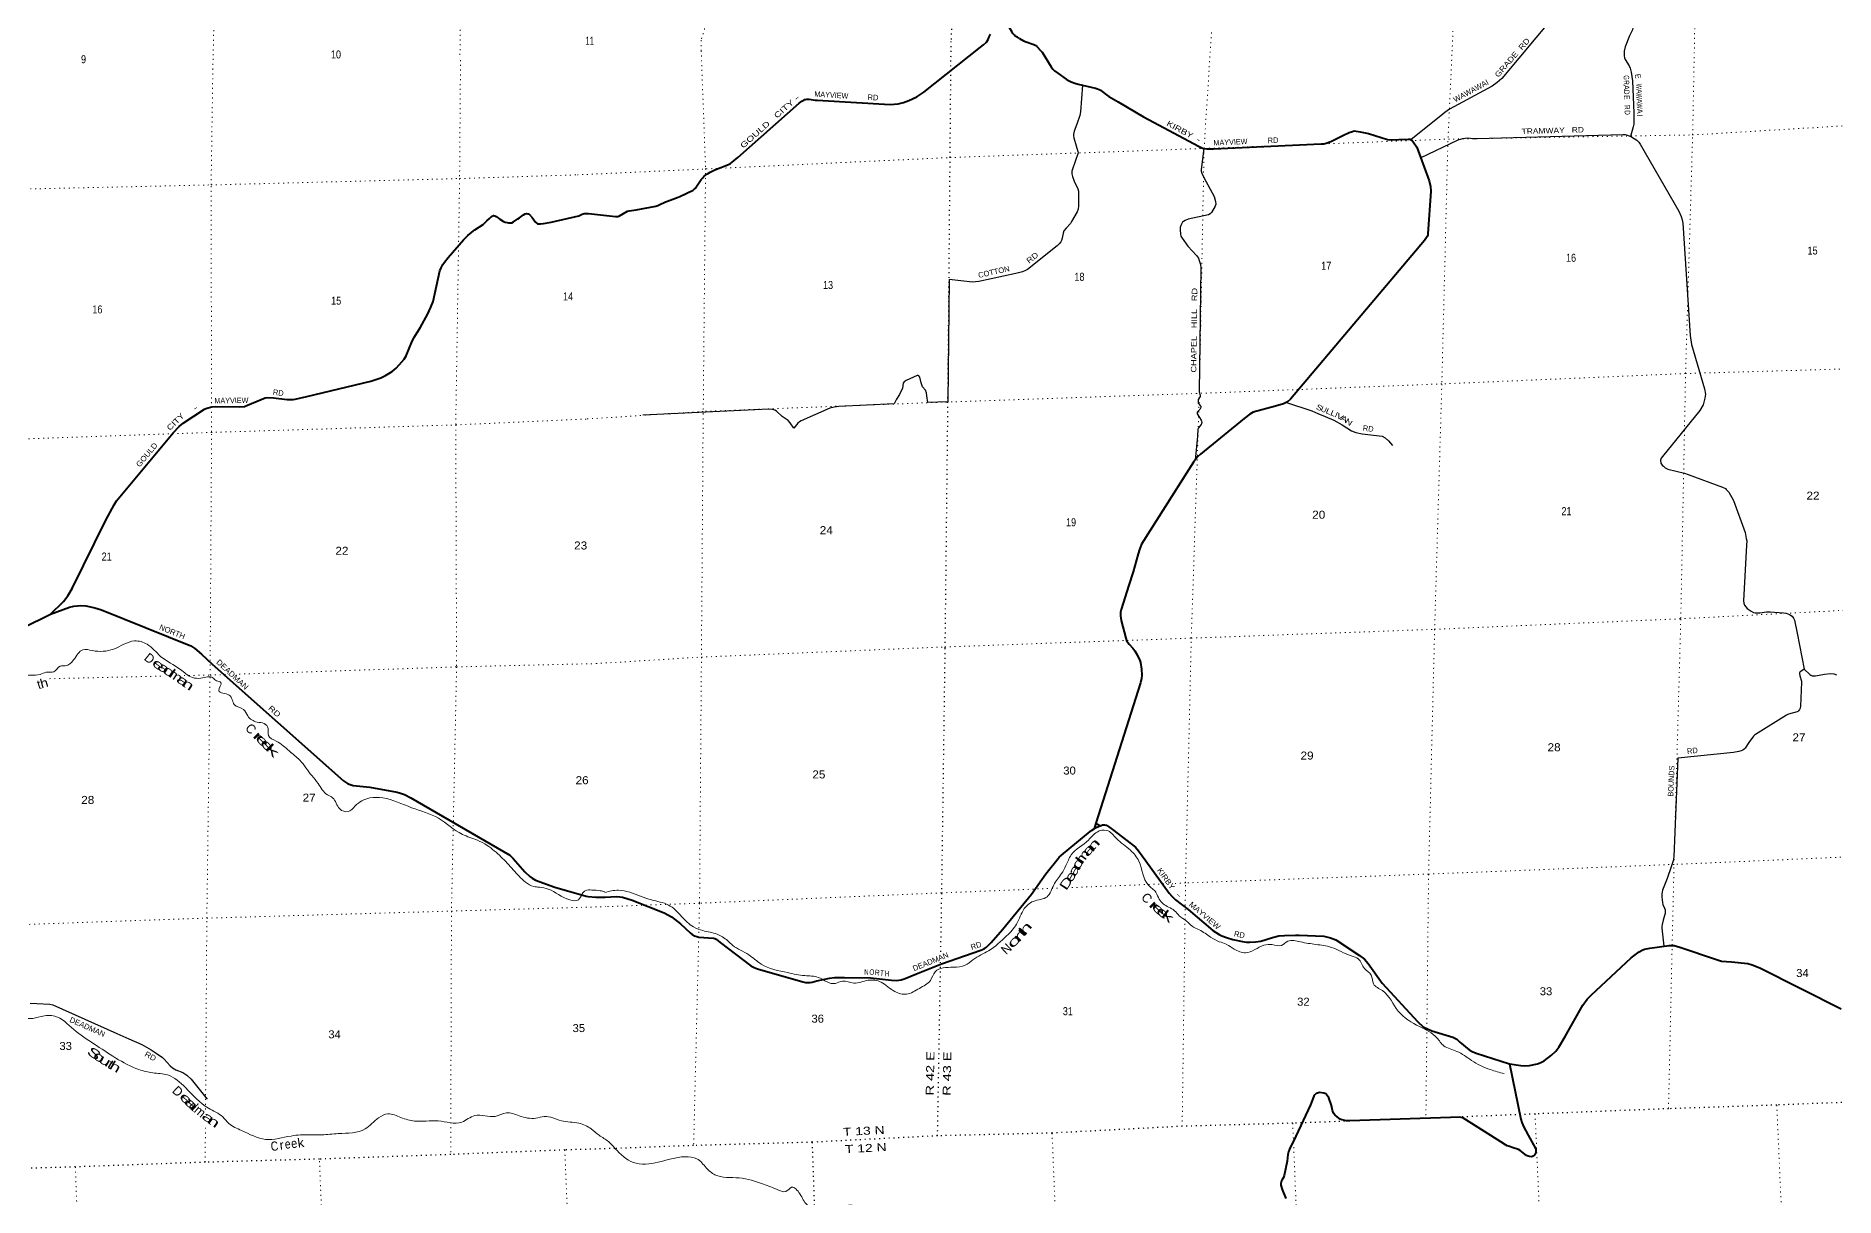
# Model space of a CAD drawing. Header units: feet. Extents: x 751810 to 1010326, y -353855 to -161247.
# Drawn here: x 870600 to 909950, y -328588 to -303198 of the extents above; entities that cross this region are included whole.
import ezdxf
from ezdxf.enums import TextEntityAlignment as Align

# ---------------------------------------------------------------- set-up
doc = ezdxf.new("R2010")
doc.units = ezdxf.units.FT
doc.header["$LTSCALE"] = 70
doc.linetypes.add('DOTTED', pattern=[1.5, 0.3, -1.2])
for name, color, linetype, lineweight in [('26', 7, 'Continuous', 40), ('29', 7, 'Continuous', 25), ('39', 7, 'Continuous', 13), ('6', 7, 'DOTTED', 25), ('7', 7, 'DOTTED', 13)]:
    doc.layers.add(name, color=color, linetype=linetype, lineweight=lineweight)
for name, color, linetype in [('27', 7, 'Continuous'), ('30', 7, 'Continuous'), ('41', 7, 'Continuous')]:
    doc.layers.add(name, color=color, linetype=linetype)

msp = doc.modelspace()

# ---------------------------------------------------------------- linework, layer by layer
at = {"layer": '26'}
msp.add_line((893783.52, -320412.72), (893745.26, -320533.34), dxfattribs=at)
for points in [[(892115.87, -303251.33), (892066.86, -303225.57), (892043.58, -303213.41), (892021.3, -303198.65), (892000.69, -303181.64), (891985.99, -303166.67), (891965.29, -303141.6), (891950.93, -303116.67), (891848.88, -302939.46), (891809.44, -302857.77), (891568.37, -302345.66), (891551.03, -302304.63), (891547.91, -302295.66), (891517.52, -302208.19), (891499.69, -302138.52), (891402.03, -301782.03), (891365.04, -301653.1), (891361.22, -301643.65)], [(882475.89, -307129.57), (882546.15, -307096.34), (882569.06, -307086.48), (882591.31, -307081.28), (882685.96, -307082.92), (883278.73, -307146.55), (883313.23, -307145.92), (883329.54, -307143.95), (883345.85, -307138.39), (883366.54, -307128.98), (883454.32, -307076.63), (883540.28, -307030.45), (883571.37, -307021.56), (883731.36, -306999.64), (884158.72, -306917.48), (884200.64, -306905.99), (884232.73, -306893.63), (884367.29, -306827.62), (884414, -306807.65), (884643.75, -306726.52), (884681.19, -306711), (884973.48, -306567.9), (884999.82, -306551.59), (885016.37, -306536.66), (885149.92, -306334.42), (885184.85, -306297.41), (885208.68, -306271.05), (885247.57, -306239.67), (885289.38, -306210.45), (885349.18, -306176.91), (885445.86, -306126.28), (885744.96, -306006.83), (885787.57, -305985.42), (885827.75, -305957.88), (885955.06, -305858.77), (887292.71, -304670.7), (887352.67, -304624.61), (887392.03, -304599.75), (887415.87, -304588.45), (887428.41, -304584.69), (887459.07, -304580.27), (887511.42, -304583.13), (887640.2, -304598.44), (887686.82, -304602.26), (889285.88, -304697.49), (889369.01, -304692.64), (889460.1, -304683.27), (889577.24, -304649.96), (889695.16, -304609.8), (889868.27, -304526.95), (889956.08, -304469.22), (890017.72, -304426.67), (891260.08, -303445.96), (891327.18, -303388.5), (891388.02, -303330.13), (891427.85, -303278.14)], [(891427.85, -303278.14), (891452.64, -303216.29), (891481.54, -303155.54)], [(892115.87, -303251.33), (892199.02, -303303.14), (892258.53, -303329.62), (892426.07, -303382.21), (892456.81, -303397.27), (892474.99, -303409.83), (892486.28, -303417.36), (892588.52, -303532.86), (892605.45, -303554.18), (892801.77, -303872.37), (892840.66, -303923.83), (892880.8, -303962.75), (892947.3, -304012.87), (893133.1, -304145.16), (893183.12, -304174.87), (893243.33, -304199.98), (893326.13, -304231.36), (893394.53, -304251.51), (893771.93, -304341.02), (893815.36, -304354.36), (893851.74, -304368.17), (893886.87, -304384.49), (893922.08, -304409.81), (894017.33, -304487.41), (894067.29, -304522.96), (894272.66, -304634.67), (894822.45, -304965.36), (896039.47, -305615.82), (896117.24, -305648.46), (896159.65, -305661.28), (896210.07, -305668.54), (896354.37, -305664.67), (898713.55, -305560.06), (898767.85, -305554.32), (898823.05, -305541.77), (898918.89, -305504.89), (899196.43, -305365.56), (899324.82, -305308.3), (899397.12, -305284.36), (899435.21, -305275.67), (899472.84, -305278.18), (899563.96, -305296.46), (899749.48, -305334.25), (900162.78, -305461.44), (900212.27, -305469.98), (900408.75, -305463.27), (900613.16, -305452.36), (900648.24, -305455.16), (900673.33, -305467.71), (900690.89, -305475.24), (900724.92, -305510.01), (900799.99, -305626.84), (901072.66, -306362.26), (901101.09, -306490.7), (901108.39, -306594.64), (901046.63, -307523.02), (901042.14, -307556.36), (901027.08, -307586.48), (900973.89, -307667.51), (898040.18, -311137.58), (897971.3, -311196.43), (897884.19, -311241.84), (897714.94, -311296.14), (897220.48, -311426.58), (897153.42, -311467.55), (897029.17, -311563.85), (896072.92, -312344.71), (896006.87, -312403.93), (895918.69, -312521.3), (895816.15, -312678.57), (894782.16, -314307.76), (894734.87, -314429.81), (894711.16, -314524.6), (894598.19, -314913.34), (894507.04, -315209.07), (894334.71, -315738.98), (894322.64, -315796.56), (894323.42, -315875.8), (894339.06, -315977.12), (894440.08, -316369.09), (894456.39, -316418.04), (894479.15, -316458.34), (894507.82, -316497.12), (894592.57, -316584.31), (894635.77, -316645.24), (894684.36, -316728.9), (894747.55, -316852.05), (894762.47, -316900.04), (894778.25, -317042.33), (894787.53, -317176.82), (894780.03, -317251.49), (894757.43, -317342.41), (893783.52, -320412.72)], [(870921.2, -315839.55), (871204.31, -315563.12), (871297.29, -315441.45), (871392.81, -315283.54), (872127.31, -313787.73), (872310.69, -313448.02), (872362.58, -313366.18), (872544.25, -313145.97), (873601.73, -311873), (873728.93, -311741.03), (873816.01, -311664.57), (874282.66, -311362.52), (874337.23, -311338.37), (874444.9, -311307.56), (874520.56, -311299.85), (875041.59, -311311.08), (875163.89, -311297.79), (875228.62, -311275.2), (875527.32, -311144.95), (875609.98, -311110.5), (875663.01, -311104.26), (875798.84, -311110.73), (876091.95, -311146.4), (876168.59, -311149.94), (876226.09, -311146.4), (876269.76, -311140.16), (876526.63, -311079.03), (877922.21, -310748.93), (878058.94, -310706.66), (878139.9, -310670.39), (878242.84, -310623.57), (878389.32, -310533.43), (878476.8, -310461.26), (878546.8, -310392.37), (878651.49, -310264.61), (878698.46, -310193.17), (878829.31, -309871.31), (878879.22, -309777.67), (879012.52, -309566.88), (879166.95, -309289.07), (879239.52, -309129.99), (879284.69, -309001.08), (879433.12, -308334.99), (879459.44, -308266.92), (879499.41, -308193.08), (879532.16, -308143.13), (879615.42, -308039.06), (879949.21, -307658.26), (880042.79, -307564.62), (880170.69, -307458.49), (880198.77, -307436.64), (880380.69, -307322.17), (880404.08, -307301.88), (880427.48, -307276.9), (880463.92, -307239.99), (880516.95, -307186.93), (880566.87, -307143.23), (880592.82, -307128.63), (880610.54, -307124.5), (880638.62, -307130.74), (880663.57, -307143.23), (880747.09, -307203.76), (880828.9, -307255.6), (880865.78, -307270.66), (880903.77, -307280.57), (880938.09, -307286.81), (880968.73, -307287.83), (881008.27, -307282.13), (881042.59, -307263.4), (881140.3, -307200.43), (881177.55, -307173.38), (881262.52, -307105.77), (881303.3, -307084.14), (881325.5, -307081.14), (881359.22, -307083.92), (881376.61, -307090.39), (881388.85, -307097.97), (881452.53, -307167.17), (881526.11, -307266.52), (881554.19, -307294.62), (881566.9, -307302.65), (881588.26, -307305.1), (881638.41, -307303.98), (881697.68, -307297.74), (881869.69, -307268.36), (882475.89, -307129.57)], [(863236.51, -317384.52), (863206.08, -316950.42), (863222.47, -316922.56), (863244.3, -316900.71), (863310.15, -316864.48), (863384.68, -316838.28), (863467.02, -316828.16), (868132.79, -316747.25), (868554.82, -316709.26), (869077.29, -316631.82), (869317.96, -316579.2), (869523.13, -316510.04), (869698.54, -316441.86), (870921.2, -315839.55)], [(870921.2, -315839.55), (871333.51, -315691.32), (871428.3, -315666.19), (871506.29, -315656.83), (871584.28, -315653.71), (871687.22, -315663.07), (871790.17, -315684.92), (871883.75, -315703.65), (872029.49, -315743.81), (873987.46, -316536.23), (874076.74, -316593.29), (874221.99, -316719.37), (874454.17, -316934.84), (877329.03, -319487.76), (877416.18, -319544.59), (877475.45, -319569.56), (877539.05, -319585.6), (877900.79, -319625.23), (878497.26, -319735.23), (878573.52, -319756.85), (878657.75, -319788.06), (878801.02, -319858.4), (880963.76, -321113.35), (881039.5, -321181.78), (881291.9, -321474.86), (881404.48, -321581.32), (881451.28, -321618.78), (881528.54, -321659.9), (881946.29, -321811.39), (882636.69, -322012.08), (882677.24, -322018.32), (882845.7, -322030.81), (883049.96, -322027.33)], [(883049.96, -322027.33), (883294.72, -322017.17), (883367.3, -322021.79), (883427.69, -322032.23), (883640.08, -322099.72), (884342.18, -322374.9), (884438.49, -322422.46), (884497.73, -322460.26), (884698, -322615.31), (884907.48, -322813.38), (884953.08, -322850.62), (885003.26, -322873.22), (885055.95, -322893.3), (885096.27, -322903.37), (885419.87, -322925.81), (885447.33, -322933.46), (885474.93, -322948.53), (885566.65, -323020.82), (886233.17, -323531.69), (886306.63, -323572.36), (886379.32, -323600.58), (887376.66, -323884.91), (887429.35, -323894.95), (887484.12, -323897.91), (887532.21, -323894.95), (887574.86, -323887.42), (887682.74, -323862.31), (887959.31, -323800.1), (888062.84, -323788.26), (888282.03, -323786.36), (888852.1, -323794.86), (889310.79, -323844.22), (889413.87, -323849.76), (889471.57, -323844.74), (889525.27, -323835.08), (889609.56, -323807.08), (889861.21, -323704.4), (890403.76, -323488.37), (891267.43, -323192.28), (891336.92, -323160.66), (891392.12, -323123), (891429.75, -323090.37), (891490.09, -323024.1), (891741.97, -322736.6), (892373.39, -321965.52), (892687.64, -321519.69), (892956.4, -321182.45), (892981.83, -321156.78), (893029.78, -321111.54), (893656.38, -320591.76), (893687.74, -320570.54), (893745.26, -320533.34)], [(893783.52, -320412.72), (893882.17, -320469.75), (893745.26, -320533.34)], [(893882.17, -320469.75), (893931.1, -320450.05), (893949.59, -320447.22), (893973.75, -320446.91), (894000.14, -320452.86), (894024.85, -320459.78), (894038.98, -320467.62), (894144.92, -320547.92), (894647.4, -320940.2), (894716.12, -321016.84), (894877.95, -321236.15), (895387.53, -321946.87), (895442.72, -322007.12), (895528.03, -322092.48), (895802.73, -322301.82), (896339.55, -322759.49), (896477.64, -322846.86), (896540.36, -322874.47), (896636.95, -322910.87), (896778.71, -322957.32), (896989.52, -323001.32), (897074.75, -323015.05), (897153.78, -323016.31), (897272.67, -323010.65), (897394.63, -322991.21), (897645.54, -322913.27), (897784.77, -322879.49), (897907.27, -322866.81), (898151.88, -322858.95), (898228.84, -322861.92), (898770.76, -322884.52), (898917.79, -322917.06), (899031.68, -322964.85), (899551.02, -323303.76), (899658.9, -323386.6), (899742.1, -323480.46), (900041.46, -323909.62), (900828.04, -324757.29), (900945.46, -324863.19), (901038.79, -324912.93), (901134.3, -324955.19), (901589.17, -325095.12), (901676.04, -325138.87), (901744.31, -325204.01), (901944.94, -325368.11), (902017.25, -325404.97), (902103.16, -325438.73), (902831.29, -325676.69)], [(902831.29, -325676.69), (903078.51, -325713.76), (903155.64, -325720.82), (903265.48, -325708.54), (903439.79, -325678.61), (903514.79, -325648.95), (903588.07, -325606.34), (903745.87, -325487.82), (903843.85, -325397.15), (903906.44, -325312.09), (904048.87, -325080.61), (904431.47, -324391.87), (904528.64, -324262.74), (904618.82, -324174.27), (905487.96, -323359.31), (905667.33, -323226.34), (905730.04, -323189.71), (905785.59, -323170.71), (905896.1, -323144.47), (906322.08, -323086.04), (906388.82, -323085.36), (906432.89, -323090.38), (906555.68, -323120.68), (907361.17, -323396.65), (907466.06, -323426.67), (907685.18, -323443.55), (908041.31, -323483.3), (908141.44, -323509.62), (908306.45, -323577.5), (910087.9, -324471.91)], [(902831.29, -325676.69), (903081.37, -326887.15), (903097.28, -326956.15), (903118.24, -327008.55), (903135.45, -327048.72), (903240.31, -327235.22), (903393.57, -327515.06), (903403.31, -327551.34), (903407.04, -327583.53), (903406.3, -327609.73), (903398.65, -327641.61), (903385.35, -327665.14), (903363.64, -327686.86), (903332.97, -327701.07), (903309.92, -327706.06), (903267.87, -327701.83), (903240.19, -327695.08), (903204.9, -327678.41), (903061.75, -327567.22), (903029.2, -327551.34), (902909.88, -327510.53), (902830.92, -327486.21), (902780.37, -327465.36), (902745.62, -327447.28), (902643.86, -327380.16), (901869.48, -326889.96), (901806.61, -326856.57), (901772.19, -326846.09), (901735.9, -326842.89), (901543.34, -326845.47), (899341.39, -326919.77), (899264.78, -326920.97), (899196.54, -326910.19), (899160.63, -326901.81), (899124.97, -326883.52), (899059.13, -326835.61), (899011.24, -326793.68), (898980.79, -326755.88), (898960.36, -326694.86), (898934.92, -326588.55), (898879.55, -326416.35), (898842.89, -326365.09), (898810.72, -326332.49), (898768.82, -326314.53), (898674.89, -326304.76), (898631.14, -326314.53), (898604.21, -326326.5), (898571.28, -326350.46), (898550.3, -326380.12), (898478.73, -326572.84), (898155.82, -327258.3)], [(898155.82, -327258.3), (898016.11, -327540.87), (897995.92, -327597.74), (897980.19, -327657.66), (897966.85, -327805.53), (897902.11, -328114.7), (897885.92, -328159.28), (897847.01, -328222.17), (897841.77, -328233.4), (897833.43, -328261.11), (897829.8, -328288.81), (897832.05, -328329.98), (897857.43, -328423.4), (897934.55, -328619.72)]]:
    msp.add_lwpolyline(points, dxfattribs=at)
at = {"layer": '29'}
for points in [[(903778.99, -302793.95), (902663.1, -304126.78), (902561.32, -304216.98), (902451.59, -304292.09), (901517.51, -304801.36), (901416.72, -304873.62), (901329.26, -304947.63), (900679.28, -305463.37)], [(905538.56, -302724.42), (905532.94, -302989.63), (905529.68, -303020.75), (905516.97, -303064.01), (905457.06, -303194.16), (905361.81, -303433.06), (905340.52, -303533.33), (905337.64, -303585.77), (905337.64, -303629.04), (905347.82, -303674.85), (905359.8, -303716.1), (905449.25, -303851.86), (905469.91, -303898.82), (905488.74, -303989.51), (905520.42, -304181.9), (905546.41, -304884.69), (905552.35, -305084.11), (905548.12, -305128.13), (905532.39, -305185.69), (905477.2, -305396.6)], [(893490.95, -304274.38), (893446.37, -304860.36), (893431.69, -304936.22), (893365.23, -305126.28), (893306.48, -305280.3), (893292.15, -305350.87), (893293.76, -305382.11), (893301.39, -305425.37), (893352.12, -305600.67), (893390.41, -305723.15), (893395.5, -305753.69), (893391.06, -305774.64), (893338.82, -305919.79), (893259.42, -306153.27), (893254.32, -306209.35), (893269.6, -306272.89), (893310.84, -306372.56), (893389.14, -306542.68), (893401.86, -306588.49), (893405.09, -306629.13), (893404.41, -306914.28), (893395.16, -306982.41), (893371.34, -307046.62), (893251.79, -307257.86), (893227.55, -307295.27), (893129.7, -307397.85), (893084.13, -307462.03), (893066.11, -307509.83), (893042.28, -307616.88), (893031.78, -307667.63), (893016.52, -307700.72), (892980.91, -307746.53), (892938.98, -307786.15), (892285.25, -308301.37), (892240.32, -308328.85), (892178.42, -308354.82), (892034.71, -308391.09), (891225.87, -308568.61), (891149.8, -308577.87), (891085.97, -308578.79), (890570.55, -308524.21), (890546.6, -311200.13), (890107.28, -311215.7), (890088.47, -311066.18), (890080.01, -311001.72), (890055.53, -310942.4), (889992.79, -310874.2), (889965.28, -310786.51), (889934.18, -310658.63), (889912.13, -310630.13), (889899.42, -310619.95), (889876.72, -310622.49), (889634.89, -310731.94), (889591.65, -310762.48), (889569.32, -310791.43), (889553.68, -310900.91), (889485.05, -311036.61), (889423.22, -311141.79), (889371.69, -311240.25), (888162.96, -311298.42), (888059.17, -311312.22), (887960.55, -311340.37), (887339.2, -311613.96), (887303.74, -311632.9), (887263.29, -311667.25), (887175.4, -311771.41), (887094.76, -311655.49), (887050.67, -311610), (886923.16, -311516.79), (886793.77, -311403.85), (886757.65, -311379.88), (886707.29, -311365.67), (886626.91, -311362.65), (883873.6, -311490.84)], [(900887.12, -305861.83), (901706.28, -305471.78), (901812.25, -305438.64), (901908.61, -305427.82), (902041.17, -305438.64), (902121.25, -305441.94), (905310.9, -305351.38), (905362.44, -305354.64), (905413.95, -305367.37), (905499.18, -305406.76), (905614.89, -305479.36), (905658.77, -305518.8), (905689.47, -305562.89), (906532.2, -307029.28), (906584.62, -307148.97), (906607.51, -307217.69), (906622.54, -307288.02), (906784.64, -309750.16), (906814.48, -309946.65), (907097.27, -310918.01), (907113.68, -311030.31), (907105.37, -311121.38), (907062.81, -311264.46), (906995.93, -311387.68), (906173.63, -312392.82), (906145.86, -312432.67), (906134.41, -312475.95), (906140.77, -312539.57), (906171.29, -312580.29), (906195.46, -312608.29), (906234.88, -312638.83), (906292.82, -312672.65), (906656.51, -312761.72)], [(896146.83, -305659.43), (896087.72, -306116.14), (896089.15, -306155.8), (896099.32, -306199.07), (896140.89, -306295.62), (896369.5, -306710.44), (896398.2, -306817.54), (896403.28, -306878.62), (896393.74, -306917.23), (896309.17, -307056.78), (896281.19, -307087.32), (896247.29, -307108.3), (895803, -307205.79), (895736.87, -307229.85), (895702.54, -307252.75), (895679.63, -307272.98), (895637.68, -307344.38), (895628.77, -307385.1), (895624.11, -307436.4), (895631.32, -307530.17), (895644.03, -307578.52), (895667.45, -307620.29), (895796.37, -307792.86), (895982.52, -307995.53), (896024.3, -308057.01), (896045.1, -308110.12), (896070.08, -308191.9), (896075.33, -308266.27), (896045.37, -310979.69), (896063.73, -311050.07), (896066.91, -311067.89), (896063.53, -311083.87), (896025.57, -311139.15), (896021.13, -311150.61), (896017.94, -311177.32), (896017.94, -311212.96), (896020.81, -311226.96), (896027.67, -311238.48), (896066.91, -311281.68), (896077.08, -311295.68), (896080.9, -311305.86), (896081.53, -311319.85), (896058.33, -311365.67), (896051.1, -311374.72), (896007.46, -311416.57), (896000.46, -311428.02), (895998.23, -311439.48), (895997.92, -311451.56), (896000.53, -311461.33), (896049.61, -311538.12), (896086.62, -311597.27), (896096.16, -311624), (896098.05, -311649.22), (896094.89, -311669.81), (896092.99, -311678.72), (896086.62, -311691.44), (896026.21, -311769.07), (896019.86, -311780.53), (896015.85, -311795.51), (896008.12, -311953.09), (895953.11, -312474.7)], [(897951.1, -311213.69), (898507.51, -311391.9), (898634.4, -311450.34), (898795.84, -311516.61), (898990.88, -311597.93), (899172.55, -311700.89), (899377.12, -311829.33), (899470.62, -311868.71), (899607.61, -311898.42), (900043.5, -311948.68), (900108.13, -311984.69), (900181.06, -312049.06), (900272.88, -312156.99)], [(906656.51, -312761.72), (906741.05, -312788.99), (907490.99, -313066.88), (907551.18, -313094.41), (907570.26, -313112.23), (907625.26, -313172.7), (907728.61, -313356.33), (907982.59, -314056.54), (908010.3, -314183.73), (908017.93, -314239.72), (908017.72, -314335.51), (907946.14, -315552.2), (907953.06, -315601.37), (907970.87, -315647.19), (908028.79, -315718.46), (908113.31, -315779.53), (908164.18, -315802.44), (908200.53, -315810.77), (908306.62, -315810.07), (908451.85, -315791.16), (908530.45, -315792.26), (908822.96, -315810.07), (908879.3, -315823.37), (908957.77, -315850.8), (909015, -315888.97), (909044.26, -315927.15), (909067.28, -315971.53), (909118.78, -316259.96), (909276.16, -317046.51), (909399.14, -317162.82), (909422.04, -317175.55), (909453.83, -317186.99), (909521.24, -317188.27), (909720.73, -317156.72), (909859.53, -317142.46), (909926.42, -317146.91), (909981.62, -317165.37)], [(909276.16, -317046.51), (909202.59, -317094.09), (909183.52, -317108.09), (909173.98, -317122.02), (909172.07, -317137.36), (909180.79, -317192.34), (909215.31, -317310.43), (909216.37, -317332.16), (909197.19, -317855.17), (909187.98, -317899.63), (909172.72, -317930.17), (909152.37, -317955.62), (909137.75, -317967.07), (909123.93, -317974.91), (908931.72, -318031.98), (908886.84, -318050.44), (908213.8, -318471.01), (908192.18, -318486.29), (908166.83, -318509.25), (908066.24, -318646.16), (907981.71, -318770.07), (907962.63, -318791.7), (907932.81, -318812.54), (907896.5, -318831.15), (907843.08, -318845.15), (907730.8, -318864.55), (906515.37, -318991.25), (906423.31, -321150.45), (906409.16, -321235.03), (906367.81, -321364.3), (906280.18, -321625.74), (906180.23, -321876.41), (906169.43, -321918.41), (906163.24, -321954.83), (906162.43, -322034.21), (906173.24, -322150.01), (906184.53, -322187.95), (906218.39, -322268.36), (906231.74, -322309.09), (906237.14, -322353.33), (906233.02, -322389.26), (906223.48, -322428.71), (906190.42, -322536.59), (906167.53, -322631.05), (906161.83, -322672.79), (906162.44, -322709.95), (906204.82, -323102.12)], [(870469.23, -324351.01), (870618.86, -324353.7), (870906.25, -324373.18), (870968.37, -324387.36), (872371.47, -325014.1), (872631.94, -325125.66), (872917.1, -325254.47), (873119.54, -325370.67), (873252.46, -325455.3), (873369.27, -325539.94), (873405.75, -325573.58), (873531.5, -325720.31), (873582.74, -325765.64), (873660.92, -325806.38), (873813.13, -325861.36), (873896.91, -325926.85), (873991.16, -326014.25), (874344.15, -326447.24)]]:
    msp.add_lwpolyline(points, dxfattribs=at)
at = {"layer": '39'}
for points in [[(863275.06, -317188.42), (863295.13, -317190.45), (863702.21, -317198.72), (864122.9, -317250.89), (864480.57, -317222.54), (864978.51, -317249.89), (865370.12, -317329.27), (865783.1, -317278.86), (866237.14, -317144.38), (866473.71, -317091.94), (866803.97, -317137.11), (867185.55, -317049.47), (867331.94, -317052.53), (867538.73, -317174.52), (867821.84, -317134.6), (868007.98, -317017.34), (868098.59, -316973.91), (868269.31, -317151.58), (868520.41, -317280.11), (868905.65, -317349.63), (869095.86, -317345.14), (869213.77, -317280.62), (869349.41, -317374.79), (869603.91, -317430.62), (869884.27, -317592.44), (869999.01, -317495.77), (870139.57, -317281.26), (870488.41, -317174.57), (870690.33, -317161.62), (870824.83, -317112.66), (870990.73, -317100.95), (871132.62, -316979.15), (871240.55, -316971.43), (871424.25, -316842.15), (871624.71, -316621.56), (871833.72, -316638.61), (872293.46, -316606.78), (872757.91, -316427.58), (873029, -316498.97), (873327.14, -316765.04), (873760.32, -317052.7), (874021.1, -317227.29), (874203.95, -317241.2), (874470.28, -317236.14), (874546.73, -317300.07), (874646.25, -317337), (874600.45, -317511.97), (874828.45, -317611.06), (874938.07, -317817.02), (875138.42, -317927.13), (875231.63, -318067.11), (875434.84, -318201.31), (875594.41, -318236.19), (875678.38, -318342.21), (875683.97, -318497.28), (875852.58, -318616.54), (876134.9, -318832.74), (876370.67, -319036.4), (876633.25, -319372.24), (876771.73, -319544.96), (876975.08, -319794.1), (877087.55, -319856.79), (877244.65, -320101.46), (877425.1, -320159.82), (877578.93, -320035.6), (877903.28, -319861.19), (878187.77, -319859.54), (878816.69, -320073.97), (879404.16, -320305.95), (879925.79, -320657.14), (880257.1, -320786.97), (880467.52, -320898.75), (880771.09, -321148.49), (881039.79, -321431.7), (881306.05, -321702.88), (881485.87, -321799.58), (881612.54, -321811.38), (881806.42, -321853.15), (882277.88, -322091.11), (882464.08, -322086.77), (882549.58, -321956.81), (882613.3, -321890.11), (882761.04, -321874.98), (882939.96, -321891.05), (883044.47, -321912.41)], [(883044.13, -321928.47), (883338.56, -321879.29), (883588.03, -321922.2), (884061.69, -322089.46), (884433.55, -322203.31), (884719.84, -322450.81), (884983.61, -322682.86), (885186.27, -322761.47), (885498.97, -322840.8), (885727.69, -322981.14), (885839.15, -323084.67), (886190.05, -323289.9), (886458.88, -323493.56), (887043.25, -323681.69), (887413.5, -323747.19), (887710.81, -323784.63), (887906.14, -323883.62), (888087.34, -323918.51), (888237.67, -323867.6), (888487.09, -323908.5), (888801.16, -323848.64), (889084.54, -323888.52), (889387.48, -324095.19), (889639.42, -324152.15), (889923.24, -324024.63), (890163.54, -323852.03), (890269.22, -323661.31), (890664.02, -323562.72), (890926.6, -323518.52), (891094.64, -323398.52), (891436.13, -323200.7), (891831.48, -322878.24), (892048.92, -322619.62), (892217.72, -322281.79), (892412.47, -322122.67), (892717.14, -322020.74), (892862.63, -321764.28), (893030.38, -321515.22), (893128.6, -321340.85), (893242.8, -321105.5), (893624.09, -320781.45), (893808.31, -320606.51), (894017.14, -320569.98), (894233.07, -320747), (894537.68, -321004.04), (894723.72, -321244.48), (894929.06, -321764.65), (895096.43, -321924.99), (895169.53, -322078.07), (895371.21, -322247.46), (895503.85, -322326.15), (895607.66, -322440), (895761.23, -322546.29), (895881.02, -322659.66), (896043.91, -322745.51), (896293.21, -322903.38), (896482.62, -323004.57), (896636.51, -323060.44), (896808.12, -323168.21), (897058.74, -323245.37), (897459.39, -323082.07), (897640.91, -323066.53), (897841.62, -323086.71), (897978.63, -322995.88), (898261.07, -323007.55), (898595.02, -323064.05), (898933.23, -323128.5), (899367.52, -323315.09), (899523.75, -323380.97), (899656.68, -323588.73), (899803.6, -323735.56), (899855.99, -323927.58), (900050.94, -324074.99), (900395.95, -324524.41), (900865.25, -324861.2), (901241.54, -325108.01), (901393.32, -325280.91), (901679.45, -325403.39), (901998.04, -325599.51), (902412.88, -325802.82), (902711.8, -325888.61)], [(870211.87, -324551.81), (870240.18, -324579.29), (870468.4, -324684.41), (870711.19, -324637.8), (871009.54, -324631.64), (871426.93, -324925.9), (871866.98, -325237.52), (872853.06, -325798.68), (873152.31, -325873.15), (873478.57, -325918.46), (873869.28, -326195.48), (874372.38, -326644.08), (874683.92, -326837.1), (874815.23, -326977.79), (875095.37, -327133.57), (875621.35, -327327.32), (876179.78, -327253.8), (876387.27, -327228.57), (876848.1, -327226.94), (877211.92, -327202.41), (877799.36, -327099.67), (878093.15, -326855.72), (878298.46, -326770.07), (878581.78, -326847.1), (878881.25, -326927.6), (879396.12, -326924.13), (879914, -326948.78), (880197.48, -326808.03), (880644.96, -326825), (880888.73, -326750.13), (881169.47, -326811.12), (881534.04, -326863.19), (881719.01, -326824.6), (882091.18, -326920.78), (882473.77, -326972.23), (882746.89, -327100.02), (882918.16, -327237.33), (883123.52, -327375.5), (883261.86, -327524.58)], [(883261.86, -327524.58), (883668.65, -327832.64), (884208.56, -327826.48), (884796.67, -327705.95), (885056.27, -327752.59), (885260.81, -327948.1), (885451.96, -328101.67), (885978.36, -328170.54), (886510.96, -328305.77), (886841.39, -328437), (886998.47, -328468.58), (887127.42, -328375.97), (887308.24, -328519.76), (887458.03, -328753.23), (887798.52, -328886.17), (888151.3, -328847.33), (888402.62, -328765.15), (888774.55, -328881.02), (888961.82, -328978.23), (889169.95, -329101.04), (889376.23, -328987.96), (889539.57, -329027.41), (889807.73, -329210.93), (889940.44, -329291.64), (890126.95, -329245.69), (890208.42, -329229.13), (890424.47, -329349.68), (890546.44, -329348.03), (890686.45, -329287.35), (890963.53, -329438.34), (891241.58, -329498.54), (891542.36, -329580.24), (891926.68, -329707.84), (892399, -329834.8), (892756.78, -329826.06), (893141.38, -329661.22), (893464.58, -329635.37), (893903.18, -329710.91), (894063.79, -329728.27), (894142.33, -329764.02)]]:
    msp.add_spline(points, degree=3, dxfattribs=at)
at = {"layer": '6'}
for p, q in [((890668.25, -301257.22), (890617.07, -303309.67)), ((890320.58, -327249.42), (890386.74, -323454.86))]:
    msp.add_line(p, q, dxfattribs=at)
for points in [[(890390.74, -323225.11), (890412.75, -321962.99), (890487.58, -316576.25), (890547.43, -311220.2), (890595.02, -305856.46), (890617.07, -303309.67)], [(914792.97, -326352.07), (914050.56, -326384.53), (911674.6, -326460.02), (908675.87, -326576.42), (906310.1, -326657.65), (903389.31, -326771.7), (901007.14, -326867.68), (898088.96, -326973.45), (895670.76, -327042.14), (892825.12, -327190.24), (890320.58, -327249.42), (887576.73, -327390.42), (884984.6, -327462.33), (883261.85, -327526.06)], [(887576.73, -327390.42), (887768.65, -332918.38), (887980.13, -338282.62), (888180.12, -343602.39), (888397.6, -348996.48), (888415.54, -349171)], [(883261.85, -327526.06), (882166.29, -327559.43), (879671.06, -327658.8), (876799.14, -327758.93), (874300.82, -327828.15), (871460.98, -327929.2), (868966.96, -328006.35), (867035.17, -328081.23)]]:
    msp.add_lwpolyline(points, dxfattribs=at)
at = {"layer": '7'}
for p, q in [((870896.54, -317252.82), (873365.75, -317197.21)), ((895271.83, -321739.17), (893255.59, -321821.13)), ((874300.82, -327828.15), (874306.29, -327019.2))]:
    msp.add_line(p, q, dxfattribs=at)
for points in [[(880168.29, -283912.47), (880171.01, -284728.88), (879996.09, -290053.87), (879950.5, -295311.06), (879905.4, -300860.63), (879872.48, -303697.35)], [(874468.7, -303932.09), (874531.43, -301076.67), (874525.16, -295496.93), (874601.95, -290266.7), (874675.11, -285419.78), (874688.98, -284900.94)], [(885076.78, -295856.41), (885841.22, -301081.9), (885703.07, -301427.4), (885150.45, -303293.11), (885150.45, -303521.66)], [(901604.07, -302879.69), (901483.24, -305496.75), (901349.97, -310810.63), (901192.33, -316173.65), (901060.34, -321525.82), (901001.17, -326863.76)], [(906307.9, -326651.67), (906427.73, -321326.46), (906577.34, -315931.04), (906681.36, -310579.72), (906835.82, -305361.99), (906889.26, -302670.97)], [(895670.76, -327042.14), (895743.74, -321719.99), (895869.67, -316365.99), (896047.7, -311013.86), (896149.44, -305658.46), (896313.7, -303087.39)], [(879885.26, -303724.58), (879866.02, -306316.36), (879781.55, -311703.1), (879799.89, -316995.58), (879687.66, -322334.87), (879671.06, -327658.8)], [(885150.45, -303521.66), (885245.85, -306093.96), (885194.2, -311455.81), (885155.33, -316780.97), (885114.34, -322162.67), (884984.6, -327462.33)], [(874308.62, -326674.03), (874336.92, -322489.45), (874407.92, -317173.74), (874440.82, -311857.33), (874430.57, -306455.68), (874468.7, -303932.09)], [(882441.4, -306234.46), (885262.24, -306105.57), (890595.02, -305856.46), (896150.63, -305658.46), (901494.38, -305453.57), (906835.82, -305361.99), (910807.86, -305123.84)], [(850937.82, -307357.42), (852988.95, -307224.51), (858227.41, -306956.82), (863747.1, -306764.21), (869112.55, -306572.84), (874430.57, -306455.68), (879866.02, -306316.36), (882441.4, -306234.46)], [(914158.96, -310466.64), (912051.33, -310426.29), (906681.36, -310579.72), (901349.84, -310806.6), (895989.74, -311016.2), (890514.86, -311203.03), (885192.74, -311408.19), (882647.15, -311573.94)], [(855855.4, -312386.6), (858239.12, -312287.85), (863815.42, -312220.34), (869075.52, -312052.73), (874429.17, -311867.81), (879781.55, -311703.1), (882647.15, -311573.94)], [(882853.25, -316922.56), (885155.33, -316780.97), (890482.98, -316558.23), (895869.67, -316365.99), (901192.33, -316173.65), (906555.76, -315943.79), (911907.65, -315667.89), (914362.87, -315575.87)], [(873838.04, -317186.57), (874407.92, -317173.74), (874759.66, -317162.51)], [(875047.33, -317153.33), (879799.89, -316995.58), (882853.25, -316922.56)], [(914573.32, -320848.74), (911755.76, -321083.17), (906430.13, -321314.48), (901060.34, -321525.82), (895743.74, -321719.99), (895518.69, -321729.14)], [(892944.08, -321833.8), (890405.89, -321936.98), (885114.34, -322162.67), (883058.07, -322237.92)], [(851526.97, -323213.1), (852903.61, -323155.16), (858226.33, -323001.54), (863602.29, -322823.92), (868985.34, -322676.31), (874336.92, -322489.45), (879687.66, -322334.87), (883058.07, -322237.92)], [(909706.06, -348336.69), (909711.82, -348093.32), (909451.45, -342732.79), (909277.96, -337397.88), (908918.14, -332054.46), (908675.87, -326576.42)], [(899012.4, -348758.21), (898986.99, -348373.51), (898674.65, -342930.12), (898509.46, -337507.96), (898313.11, -332448.01), (898088.96, -326973.45)], [(903389.31, -326771.7), (903636.39, -332334.3), (903883.41, -337594.4), (903941.97, -342781.52), (904328.58, -348208.83), (904335.94, -348548.99)], [(892825.12, -327190.24), (893051.67, -332676.82), (893260.34, -338046.97), (893505.78, -343379.72), (893725.18, -348771.73), (893737.61, -348964.29)], [(877640.19, -349585.71), (877678.16, -349377.22), (877429.63, -344036.14), (877245.51, -338702.94), (877020.1, -333280.41), (876799.14, -327758.93)], [(882166.29, -327559.43), (882398.13, -333104.74), (882592.9, -338566.63), (882783.33, -343796.77), (882988.22, -349205.89), (882909.18, -349383.57)], [(871460.98, -327929.2), (871677.03, -333481.1), (871849.01, -337765.29)]]:
    msp.add_lwpolyline(points, dxfattribs=at)

# ---------------------------------------------------------------- texts
at = {"layer": '27'}
for s, rotation, width, p in [('-', 41.611, 2, (887238.21, -304625.48)), ('MAYVIEW', 356.592, 0.95, (887622.94, -304525.51)), ('RD', 356.592, 0.85, (888786.21, -304594.43)), ('GOULD   CITY  ', 41.611, 1.4, (886069.34, -305663.64)), ('KIRBY  -', 331.877, 1.3, (895317, -305148.96)), ('MAYVIEW', 2.539, 0.95, (896358.18, -305594.43)), ('RD', 2.539, 0.85, (897543.38, -305543.47)), ('MAYVIEW', 0.765, 0.95, (874503.85, -311233.41)), ('RD', 353.062, 0.85, (875776.18, -311043.19)), ('CITY', 44.283, 1.25, (873529.05, -311836.15)), ('-', 32.914, 1.65, (874083.6, -311401.72)), ('GOULD', 50.283, 1.1, (872868.59, -312637.33)), ('DEADMAN', 317.138, 1.1, (874531.64, -316905.38)), ('RD', 318.394, 1.25, (875670, -317915.11)), ('KIRBY', 305.64, 1.1, (895114.61, -321446.1)), ('-', 314.983, 2.2, (895518.85, -321984.27)), ('MAYVIEW', 319.55, 1.1, (895808.21, -322209.7)), ('RD', 348.711, 0.9, (896795.47, -322884.2))]:
    msp.add_text(s, height=120, rotation=rotation, dxfattribs=dict(at, width=width)).set_placement(p)
for s, rotation, p in [('NORTH', 337.966, (873285.54, -316171.16)), ('RD', 18.923, (891068.63, -323186.43)), ('DEADMAN', 22.197, (889805.49, -323651.53))]:
    msp.add_text(s, height=120, rotation=rotation, dxfattribs=at).set_placement(p)
for s, rotation, width, p in [('N', 359.146, 0.65, (888763.44, -323726.62)), ('O', 355.146, 0.7, (888878.51, -323728.96)), ('R', 353.858, 0.75, (888993.86, -323739.38)), ('T', 353.858, 0.95, (889098.87, -323751.05)), ('H', 353.858, 0.7, (889207.7, -323762.72))]:
    msp.add_text(s, height=120, rotation=rotation, dxfattribs=dict(at, width=width)).set_placement(p, align=Align.CENTER)
at = {"layer": '30'}
for s, rotation, width, p in [('GRADE  RD', 49.036, 1.2, (902584.94, -304115.23)), ('E', 281.73, 0.95, (905570.13, -304038.77)), ('TRAMWAY   RD', 1.626, 1.15, (903097.08, -305344.21)), ('RD', 38.242, 1.2, (892321.39, -308180.32)), ('CHAPEL   HILL   RD', 89.367, 1.25, (895980.01, -310559.28)), ('RD', 5.951, 0.85, (906718.64, -318899.68)), ('BOUNDS', 87.559, 0.95, (906411.49, -319831.56)), ('RD', 330.931, 1.1, (872963.26, -325499.58))]:
    msp.add_text(s, height=120, rotation=rotation, dxfattribs=dict(at, width=width)).set_placement(p)
for s, rotation, p in [('WAWAWAI', 28.6, (901643.99, -304653.23)), ('COTTON', 12.379, (891222.13, -308490.59)), ('DEADMAN', 335.931, (871322.8, -324754.16))]:
    msp.add_text(s, height=120, rotation=rotation, dxfattribs=at).set_placement(p)
for s, rotation, width, p in [('G', 273.351, 0.65, (905327.04, -304110.63)), ('R', 272.118, 0.7, (905328.37, -304219.5)), ('A', 272.118, 0.8, (905330.12, -304325.51)), ('D', 272.118, 0.7, (905334.42, -304429.01)), ('E', 272.118, 0.75, (905338.63, -304542.84)), ('W', 272.118, 0.6, (905602.16, -304301.72)), ('A', 272.118, 0.8, (905604.21, -304410.7)), ('W', 272.118, 0.6, (905606.23, -304518.72)), ('R', 272.118, 0.7, (905346.68, -304760.6)), ('D', 272.118, 0.7, (905350.91, -304874.9)), ('A', 272.118, 0.8, (905610.83, -304625.16)), ('W', 272.118, 0.6, (905615.39, -304733.18)), ('A', 272.118, 0.8, (905619.98, -304844.7)), ('S', 335.271, 1.2, (898645.83, -311378.53)), ('U', 337.682, 1.05, (898746.72, -311420.79)), ('L', 337.367, 1.3, (898851.43, -311463.95)), ('L', 337.367, 1.3, (898951.78, -311505.79)), ('V', 330.458, 1.4, (899095.12, -311576.19)), ('A', 330.458, 1.4, (899187.57, -311624.11)), ('N', 327.877, 1.3, (899285.61, -311691.63)), ('RD', 353.423, 0.85, (899733.6, -311842.48))]:
    msp.add_text(s, height=120, rotation=rotation, dxfattribs=dict(at, width=width)).set_placement(p, align=Align.CENTER)
for rotation, p in [(271.706, (905620.67, -304941.48)), (337.367, (899020.72, -311534.53))]:
    msp.add_text('I', height=120, rotation=rotation, dxfattribs=at).set_placement(p, align=Align.CENTER)
at = {"layer": '41'}
for s, rotation, p in [('D', 321.44, (873023.39, -316888.67)), ('t', 15.226, (870689.92, -317474.95)), ('C', 314.394, (875229.17, -318418.8)), ('C', 313.744, (894825.68, -322118.28)), ('N', 43.853, (891893.24, -323233.31)), ('D', 317.041, (873633.61, -326349.24)), ('d', 317.235, (873978.24, -326668.48)), ('m', 319.933, (874126.93, -326790.44)), ('r', 7.826, (875986.61, -327547.74))]:
    msp.add_text(s, height=200, rotation=rotation, dxfattribs=at).set_placement(p, align=Align.CENTER)
for s, rotation, width, p in [('e', 322.755, 1.75, (873220.41, -317023.08)), ('a', 326.409, 1.7, (873340.21, -317097.84)), ('d', 326.417, 1.8, (873459.09, -317176.79)), ('m', 326.417, 1.35, (873602.08, -317270.13)), ('h', 15.226, 1.15, (870803.79, -317443.97)), ('a', 325.471, 1.75, (873755.32, -317377.29)), ('n', 326.907, 1.7, (873872.49, -317460.16)), ('r', 314.394, 2.25, (875390.45, -318583.69)), ('e', 314.394, 2, (875484.4, -318674.84)), ('e', 314.394, 2, (875590.3, -318778.09)), ('k', 314.394, 2.25, (875698.18, -318888.09)), ('m', 53.888, 1.45, (893569.15, -321203.73)), ('a', 47.952, 2, (893693.76, -321057.74)), ('n', 47.952, 2, (893797.6, -320954.06)), ('e', 59.957, 1.5, (893307.58, -321630.14)), ('a', 58.259, 1.65, (893388.92, -321490.71)), ('d', 56.522, 1.8, (893470.2, -321343.36)), ('D', 56.552, 1.5, (893213.73, -321778.06)), ('r', 314.706, 2.25, (894991.25, -322278.05)), ('e', 314.819, 2.05, (895088.16, -322361.62)), ('h', 51.039, 1.9, (892317.16, -322776.19)), ('e', 319.6, 1.85, (895187.04, -322445.14)), ('k', 323.07, 1.95, (895294.61, -322527.99)), ('o', 45.336, 2, (892058, -323062.84)), ('r', 47.76, 2.15, (892156.19, -322965)), ('t', 49.76, 1.8, (892242.29, -322866.95)), ('S', 325.752, 1.65, (871816.78, -325529.97)), ('o', 325.752, 1.6, (871927.68, -325605.49)), ('u', 327.924, 1.7, (872058.31, -325688.75)), ('t', 327.924, 1.45, (872184.11, -325769.88)), ('h', 329.95, 1.55, (872286.22, -325825.85)), ('e', 318.782, 1.9, (873821.43, -326512.5)), ('a', 317.235, 2.05, (873929.07, -326620.16)), ('a', 323.306, 1.8, (874312.81, -326933.52)), ('n', 325.613, 1.75, (874430.76, -327017.98)), ('C', 7.173, 0.85, (875828.33, -327573.63)), ('e', 6.826, 0.85, (876116.18, -327527.29)), ('e', 7.188, 0.9, (876258.33, -327512.77)), ('k', 8.118, 1.05, (876404.86, -327500.13))]:
    msp.add_text(s, height=200, rotation=rotation, dxfattribs=dict(at, width=width)).set_placement(p, align=Align.CENTER)
at = {"layer": '6'}
for s, rotation, width, p in [('R 42 E', 89.001, 1.35, (890244.36, -325885.05)), ('R 43 E', 89.001, 1.35, (890614.01, -325891.4)), ('T 13 N', 2.942, 1.3, (888710.06, -327229.21)), ('T 12 N', 2.942, 1.3, (888754.07, -327605.28))]:
    msp.add_text(s, height=175, rotation=rotation, dxfattribs=dict(at, width=width)).set_placement(p, align=Align.CENTER)
at = {"layer": '7'}
for s, width, p in [('11', 0.65, (882619.33, -303391.13)), ('15', 0.85, (877055.77, -309074.05)), ('14', 0.85, (882127.03, -308980.17)), ('16', 0.85, (871832.56, -309264.59)), ('22', 1.1, (877148.61, -314543.45)), ('23', 1.1, (882370.49, -314427.56)), ('21', 0.85, (872036.68, -314669.21)), ('26', 1.1, (882402.19, -319560.67)), ('28', 1.1, (871589.37, -319991.71)), ('27', 1.1, (876431.28, -319942.29)), ('34', 1.05, (876994.48, -325117.82)), ('35', 1.05, (882336.86, -324981.01)), ('33', 1.05, (871112.51, -325372.61))]:
    msp.add_text(s, height=175, dxfattribs=dict(at, width=width)).set_placement(p)
for s, width, p in [('9', 0.85, (871640.15, -303793.83)), ('10', 0.85, (877161.44, -303689.4)), ('16', 0.85, (904176.15, -308135.86)), ('15', 0.85, (909459.06, -307977.74)), ('18', 0.85, (893423.43, -308551.93)), ('17', 0.85, (898822.43, -308310)), ('13', 0.85, (887924.3, -308731.42)), ('22', 1.1, (909468.9, -313337.82)), ('20', 1.1, (898657.55, -313754.82)), ('21', 0.85, (904075.97, -313677.14)), ('24', 1.1, (887886.64, -314092.85)), ('19', 0.85, (893239.96, -313920.15)), ('28', 1.1, (903805.54, -318839.16)), ('27', 1.1, (909162.02, -318623.41)), ('29', 1.1, (898402.28, -319021.33)), ('25', 1.1, (887724.27, -319433.83)), ('30', 1.05, (893206.57, -319349.63)), ('34', 1.05, (909237.84, -323776.42)), ('32', 1.05, (898321.7, -324404.73)), ('33', 1.05, (903629.28, -324175.67)), ('36', 1.05, (887698.7, -324774.74)), ('31', 0.85, (893170.7, -324611.73))]:
    msp.add_text(s, height=175, dxfattribs=dict(at, width=width)).set_placement(p, align=Align.CENTER)

doc.saveas('drawing.dxf')
